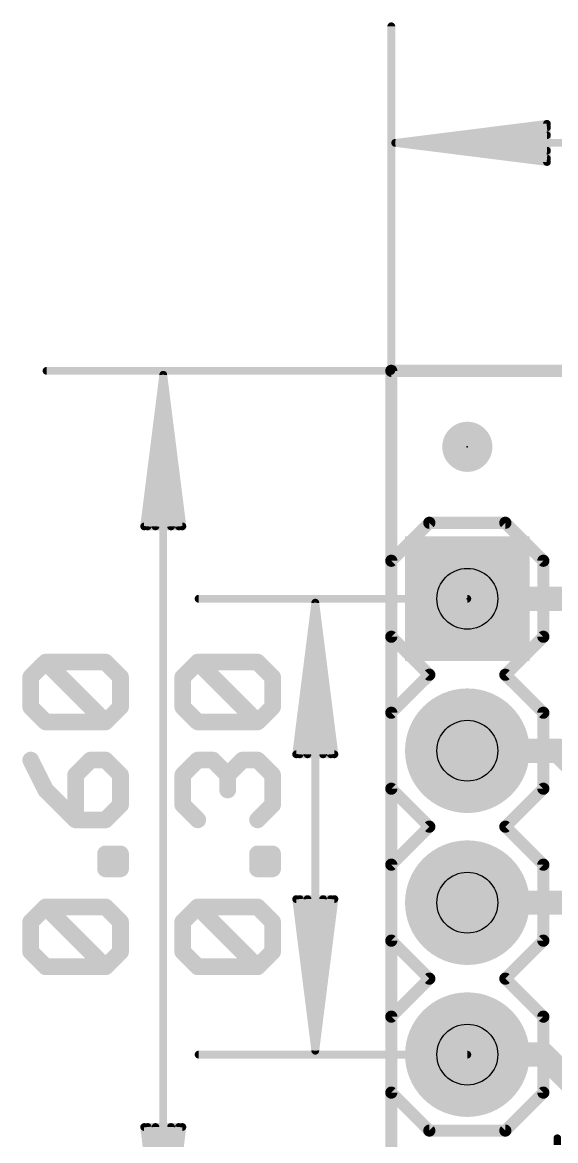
# Model space of a CAD drawing. Extents: x -33 to 74, y -9 to 23.
# Drawn here: x -6.16 to 2.75, y 2.37 to 21.07 of the extents above; entities that cross this region are included whole.
import ezdxf

# ---------------------------------------------------------------- set-up
doc = ezdxf.new("R2010")
doc.units = 0
for name, color, linetype in [('1', 12, 'CONTINUOUS'), ('16', 132, 'CONTINUOUS'), ('17', 110, 'CONTINUOUS'), ('20', 53, 'CONTINUOUS'), ('21', 41, 'CONTINUOUS'), ('23', 53, 'CONTINUOUS'), ('29', 253, 'CONTINUOUS'), ('30', 253, 'CONTINUOUS'), ('44', 253, 'CONTINUOUS'), ('47', 253, 'CONTINUOUS'), ('51', 53, 'CONTINUOUS')]:
    doc.layers.add(name, color=color, linetype=linetype)

# ---------------------------------------------------------------- blocks, each defined once
blk = doc.blocks.new('RECT')
blk.add_solid([(-0.5, -0.5), (0.5, -0.5), (-0.5, 0.5), (0.5, 0.5)])
blk = doc.blocks.new('SQUAREP')
blk.add_solid([(-0.5, -0.5), (0.5, -0.5), (-0.5, 0.5), (0.5, 0.5)])
blk = doc.blocks.new('ROUNDP')
at = {"const_width": 0.5}
blk.add_lwpolyline([(0, -0.25, 1), (0, 0.25, 1), (0, -0.25)], format="xyb", dxfattribs=at)
blk = doc.blocks.new('PIE')
at = {"const_width": 0.5}
blk.add_lwpolyline([(0, -0.25, 1), (0, 0.25, 1), (0, -0.25)], format="xyb", dxfattribs=at)

msp = doc.modelspace()

# ---------------------------------------------------------------- linework, layer by layer
at = {"layer": '1', "const_width": 0.4064}
for points in [[(2.794, 8.89), (1.27, 8.89)], [(4.064, 7.62), (2.794, 8.89)], [(1.27, 3.81), (2.54, 3.81)], [(3.39, 2.96), (2.54, 3.81)]]:
    msp.add_lwpolyline(points, dxfattribs=at)
at = {"layer": '1', "const_width": 0.2032}
for points in [[(1.27, 8.9916, 1), (1.27, 8.7884)], [(2.8658, 8.9618, 1), (2.7222, 8.8182)], [(2.794, 8.7884, 1), (2.794, 8.9916)], [(1.27, 3.9116, 1), (1.27, 3.7084)], [(2.6118, 3.8818, 1), (2.4682, 3.7382)], [(2.54, 3.7084, 1), (2.54, 3.9116)]]:
    msp.add_lwpolyline(points, format="xyb", dxfattribs=at)
at = {"layer": '16', "const_width": 0.4064}
for points in [[(1.27, 11.43), (6.985, 11.43)], [(1.27, 6.35), (7.62, 6.35)]]:
    msp.add_lwpolyline(points, dxfattribs=at)
at = {"layer": '16', "const_width": 0.2032}
for points in [[(1.27, 11.5316, 1), (1.27, 11.3284)], [(1.27, 6.4516, 1), (1.27, 6.2484)]]:
    msp.add_lwpolyline(points, format="xyb", dxfattribs=at)
at = {"layer": '20', "const_width": 0.2032}
for points in [[(15.24, 15.24), (0, 15.24)], [(0, 15.24), (0, 0)]]:
    msp.add_lwpolyline(points, dxfattribs=at)
at = {"layer": '20', "const_width": 0.1016}
for points in [[(0, 15.2908, 1), (0, 15.1892)], [(0.0508, 15.24, 1), (-0.0508, 15.24)]]:
    msp.add_lwpolyline(points, format="xyb", dxfattribs=at)
at = {"layer": '21'}
for points, const_width in [([(0.635, 12.7), (0, 12.065)], 0.2032), ([(1.905, 12.7), (0.635, 12.7)], 0.2032), ([(2.54, 12.065), (1.905, 12.7)], 0.2032), ([(0, 10.795), (0, 12.065)], 0.2032), ([(2.54, 12.065), (2.54, 10.795)], 0.2032), ([(0.635, 10.16), (0, 10.795)], 0.2032), ([(2.54, 10.795), (1.905, 10.16)], 0.2032), ([(0, 9.525), (0.635, 10.16)], 0.2032), ([(1.905, 10.16), (2.54, 9.525)], 0.2032), ([(0, 8.255), (0, 9.525)], 0.2032), ([(2.54, 9.525), (2.54, 8.255)], 0.2032), ([(0.635, 7.62), (0, 8.255)], 0.2032), ([(2.54, 8.255), (1.905, 7.62)], 0.2032), ([(0, 6.985), (0.635, 7.62)], 0.2032), ([(1.905, 7.62), (2.54, 6.985)], 0.2032), ([(0, 5.715), (0, 6.985)], 0.2032), ([(2.54, 6.985), (2.54, 5.715)], 0.2032), ([(0.635, 5.08), (0, 5.715)], 0.2032), ([(2.54, 5.715), (1.905, 5.08)], 0.2032), ([(0.635, 5.08), (0, 4.445)], 0.2032), ([(2.54, 4.445), (1.905, 5.08)], 0.2032), ([(0, 3.175), (0, 4.445)], 0.2032), ([(2.54, 4.445), (2.54, 3.175)], 0.2032), ([(0.635, 2.54), (0, 3.175)], 0.2032), ([(2.54, 3.175), (1.905, 2.54)], 0.2032), ([(1.905, 2.54), (0.635, 2.54)], 0.2032), ([(2.7735, 2.4137), (2.7735, 2.2993)], 0.127)]:
    msp.add_lwpolyline(points, dxfattribs=dict(at, const_width=const_width))
for points, const_width in [([(0.635, 12.7508, 1), (0.635, 12.6492)], 0.1016), ([(0.6709, 12.6641, 1), (0.5991, 12.7359)], 0.1016), ([(1.9409, 12.7359, 1), (1.8691, 12.6641)], 0.1016), ([(1.905, 12.6492, 1), (1.905, 12.7508)], 0.1016), ([(0.0508, 12.065, 1), (-0.0508, 12.065)], 0.1016), ([(-0.0359, 12.1009, 1), (0.0359, 12.0291)], 0.1016), ([(2.5908, 12.065, 1), (2.4892, 12.065)], 0.1016), ([(2.5041, 12.0291, 1), (2.5759, 12.1009)], 0.1016), ([(0.0359, 10.8309, 1), (-0.0359, 10.7591)], 0.1016), ([(-0.0508, 10.795, 1), (0.0508, 10.795)], 0.1016), ([(2.4892, 10.795, 1), (2.5908, 10.795)], 0.1016), ([(2.5759, 10.7591, 1), (2.5041, 10.8309)], 0.1016), ([(0.6709, 10.1241, 1), (0.5991, 10.1959)], 0.1016), ([(0.5991, 10.1241, 1), (0.6709, 10.1959)], 0.1016), ([(1.9409, 10.1959, 1), (1.8691, 10.1241)], 0.1016), ([(1.8691, 10.1959, 1), (1.9409, 10.1241)], 0.1016), ([(0.0508, 9.525, 1), (-0.0508, 9.525)], 0.1016), ([(-0.0359, 9.5609, 1), (0.0359, 9.4891)], 0.1016), ([(2.5908, 9.525, 1), (2.4892, 9.525)], 0.1016), ([(2.5041, 9.4891, 1), (2.5759, 9.5609)], 0.1016), ([(0.0359, 8.2909, 1), (-0.0359, 8.2191)], 0.1016), ([(-0.0508, 8.255, 1), (0.0508, 8.255)], 0.1016), ([(2.4892, 8.255, 1), (2.5908, 8.255)], 0.1016), ([(2.5759, 8.2191, 1), (2.5041, 8.2909)], 0.1016), ([(0.6709, 7.5841, 1), (0.5991, 7.6559)], 0.1016), ([(0.5991, 7.5841, 1), (0.6709, 7.6559)], 0.1016), ([(1.9409, 7.6559, 1), (1.8691, 7.5841)], 0.1016), ([(1.8691, 7.6559, 1), (1.9409, 7.5841)], 0.1016), ([(0.0508, 6.985, 1), (-0.0508, 6.985)], 0.1016), ([(-0.0359, 7.0209, 1), (0.0359, 6.9491)], 0.1016), ([(2.5908, 6.985, 1), (2.4892, 6.985)], 0.1016), ([(2.5041, 6.9491, 1), (2.5759, 7.0209)], 0.1016), ([(0.0359, 5.7509, 1), (-0.0359, 5.6791)], 0.1016), ([(2.5759, 5.6791, 1), (2.5041, 5.7509)], 0.1016), ([(-0.0508, 5.715, 1), (0.0508, 5.715)], 0.1016), ([(2.4892, 5.715, 1), (2.5908, 5.715)], 0.1016), ([(0.6709, 5.0441, 1), (0.5991, 5.1159)], 0.1016), ([(0.5991, 5.0441, 1), (0.6709, 5.1159)], 0.1016), ([(1.9409, 5.1159, 1), (1.8691, 5.0441)], 0.1016), ([(1.8691, 5.1159, 1), (1.9409, 5.0441)], 0.1016), ([(0.0508, 4.445, 1), (-0.0508, 4.445)], 0.1016), ([(-0.0359, 4.4809, 1), (0.0359, 4.4091)], 0.1016), ([(2.5908, 4.445, 1), (2.4892, 4.445)], 0.1016), ([(2.5041, 4.4091, 1), (2.5759, 4.4809)], 0.1016), ([(0.0359, 3.2109, 1), (-0.0359, 3.1391)], 0.1016), ([(-0.0508, 3.175, 1), (0.0508, 3.175)], 0.1016), ([(2.4892, 3.175, 1), (2.5908, 3.175)], 0.1016), ([(2.5759, 3.1391, 1), (2.5041, 3.2109)], 0.1016), ([(0.635, 2.5908, 1), (0.635, 2.4892)], 0.1016), ([(0.5991, 2.5041, 1), (0.6709, 2.5759)], 0.1016), ([(1.8691, 2.5759, 1), (1.9409, 2.5041)], 0.1016), ([(1.905, 2.4892, 1), (1.905, 2.5908)], 0.1016), ([(2.8053, 2.4137, 1), (2.7418, 2.4137)], 0.0635)]:
    msp.add_lwpolyline(points, format="xyb", dxfattribs=dict(at, const_width=const_width))
at = {"layer": '23'}
for p in [(1.27, 13.97), (1.27, 11.43)]:
    msp.add_point(p, dxfattribs=at)
at = {"layer": '44'}
for centre in [(1.27, 11.43), (1.27, 8.89), (1.27, 6.35), (1.27, 3.81)]:
    msp.add_circle(centre, 0.508, dxfattribs=at)
at = {"layer": '47'}
for points, const_width in [([(0, 15.24), (0, 21)], 0.13), ([(0.065, 19.05), (2.6, 19.3692)], 0.13), ([(0.065, 19.05), (2.6, 19.31)], 0.13), ([(2.6, 19.3692), (2.6, 18.7308)], 0.13), ([(0.065, 19.05), (2.6, 19.18)], 0.13), ([(0.065, 19.05), (15.175, 19.05)], 0.13), ([(2.6, 18.7308), (0.065, 19.05)], 0.13), ([(2.6, 18.92), (0.065, 19.05)], 0.13), ([(2.6, 18.79), (0.065, 19.05)], 0.13), ([(0, 15.24), (-5.76, 15.24)], 0.13), ([(-3.81, 15.175), (-4.1292, 12.64)], 0.13), ([(-3.81, 15.175), (-4.07, 12.64)], 0.13), ([(-3.81, 15.175), (-3.94, 12.64)], 0.13), ([(-3.81, 0.065), (-3.81, 15.175)], 0.13), ([(-3.4908, 12.64), (-3.81, 15.175)], 0.13), ([(-3.68, 12.64), (-3.81, 15.175)], 0.13), ([(-3.55, 12.64), (-3.81, 15.175)], 0.13), ([(-4.1292, 12.64), (-3.4908, 12.64)], 0.13), ([(1.27, 11.43), (-3.22, 11.43)], 0.13), ([(-1.27, 11.365), (-1.5892, 8.83)], 0.13), ([(-1.27, 11.365), (-1.53, 8.83)], 0.13), ([(-1.27, 11.365), (-1.4, 8.83)], 0.13), ([(-1.27, 11.365), (-1.27, 3.875)], 0.13), ([(-0.9508, 8.83), (-1.27, 11.365)], 0.13), ([(-1.14, 8.83), (-1.27, 11.365)], 0.13), ([(-1.01, 8.83), (-1.27, 11.365)], 0.13), ([(-6.0241, 10.1211), (-5.7741, 10.3711)], 0.2794), ([(-5.7741, 10.3711), (-4.7742, 10.3711)], 0.2794), ([(-4.7742, 9.3712), (-5.7741, 10.3711)], 0.2794), ([(-4.7742, 10.3711), (-4.5242, 10.1211)], 0.2794), ([(-3.4841, 10.1211), (-3.2341, 10.3711)], 0.2794), ([(-3.2341, 10.3711), (-2.2342, 10.3711)], 0.2794), ([(-2.2342, 9.3712), (-3.2341, 10.3711)], 0.2794), ([(-2.2342, 10.3711), (-1.9842, 10.1211)], 0.2794), ([(-6.0241, 9.6212), (-6.0241, 10.1211)], 0.2794), ([(-4.5242, 10.1211), (-4.5242, 9.6212)], 0.2794), ([(-3.4841, 9.6212), (-3.4841, 10.1211)], 0.2794), ([(-1.9842, 10.1211), (-1.9842, 9.6212)], 0.2794), ([(-5.7741, 9.3712), (-6.0241, 9.6212)], 0.2794), ([(-4.5242, 9.6212), (-4.7742, 9.3712)], 0.2794), ([(-3.2341, 9.3712), (-3.4841, 9.6212)], 0.2794), ([(-1.9842, 9.6212), (-2.2342, 9.3712)], 0.2794), ([(-4.7742, 9.3712), (-5.7741, 9.3712)], 0.2794), ([(-2.2342, 9.3712), (-3.2341, 9.3712)], 0.2794), ([(-6.0241, 8.734), (-5.7741, 8.234)], 0.2794), ([(-5.0242, 8.734), (-5.2741, 8.484)], 0.2794), ([(-4.7742, 8.734), (-5.0242, 8.734)], 0.2794), ([(-4.5242, 8.484), (-4.7742, 8.734)], 0.2794), ([(-3.4841, 8.484), (-3.2341, 8.734)], 0.2794), ([(-3.2341, 8.734), (-2.9841, 8.734)], 0.2794), ([(-2.9841, 8.734), (-2.7341, 8.484)], 0.2794), ([(-2.7341, 8.484), (-2.4842, 8.734)], 0.2794), ([(-2.4842, 8.734), (-2.2342, 8.734)], 0.2794), ([(-2.2342, 8.734), (-1.9842, 8.484)], 0.2794), ([(-1.5892, 8.83), (-0.9508, 8.83)], 0.13), ([(-5.2741, 8.484), (-5.2741, 7.734)], 0.2794), ([(-4.5242, 7.984), (-4.5242, 8.484)], 0.2794), ([(-3.4841, 7.984), (-3.4841, 8.484)], 0.2794), ([(-2.7341, 8.484), (-2.7341, 8.234)], 0.2794), ([(-1.9842, 8.484), (-1.9842, 7.984)], 0.2794), ([(-5.7741, 8.234), (-5.2741, 7.734)], 0.2794), ([(-4.7742, 7.734), (-4.5242, 7.984)], 0.2794), ([(-3.2341, 7.734), (-3.4841, 7.984)], 0.2794), ([(-1.9842, 7.984), (-2.2342, 7.734)], 0.2794), ([(-5.2741, 7.734), (-4.7742, 7.734)], 0.2794), ([(-4.7742, 6.9155), (-4.7742, 7.1654)], 0.2794), ([(-4.7742, 7.1654), (-4.5242, 7.1654)], 0.2794), ([(-4.5242, 7.1654), (-4.5242, 6.9155)], 0.2794), ([(-2.2342, 6.9155), (-2.2342, 7.1654)], 0.2794), ([(-2.2342, 7.1654), (-1.9842, 7.1654)], 0.2794), ([(-1.9842, 7.1654), (-1.9842, 6.9155)], 0.2794), ([(-4.5242, 6.9155), (-4.7742, 6.9155)], 0.2794), ([(-1.9842, 6.9155), (-2.2342, 6.9155)], 0.2794), ([(-6.0241, 6.0282), (-5.7741, 6.2782)], 0.2794), ([(-5.7741, 6.2782), (-4.7742, 6.2782)], 0.2794), ([(-4.7742, 5.2783), (-5.7741, 6.2782)], 0.2794), ([(-4.7742, 6.2782), (-4.5242, 6.0282)], 0.2794), ([(-3.4841, 6.0282), (-3.2341, 6.2782)], 0.2794), ([(-3.2341, 6.2782), (-2.2342, 6.2782)], 0.2794), ([(-2.2342, 5.2783), (-3.2341, 6.2782)], 0.2794), ([(-2.2342, 6.2782), (-1.9842, 6.0282)], 0.2794), ([(-1.27, 3.875), (-1.5892, 6.41)], 0.13), ([(-1.5892, 6.41), (-0.9508, 6.41)], 0.13), ([(-1.27, 3.875), (-1.53, 6.41)], 0.13), ([(-1.27, 3.875), (-1.4, 6.41)], 0.13), ([(-0.9508, 6.41), (-1.27, 3.875)], 0.13), ([(-1.14, 6.41), (-1.27, 3.875)], 0.13), ([(-1.01, 6.41), (-1.27, 3.875)], 0.13), ([(-6.0241, 5.5283), (-6.0241, 6.0282)], 0.2794), ([(-4.5242, 6.0282), (-4.5242, 5.5283)], 0.2794), ([(-3.4841, 5.5283), (-3.4841, 6.0282)], 0.2794), ([(-1.9842, 6.0282), (-1.9842, 5.5283)], 0.2794), ([(-5.7741, 5.2783), (-6.0241, 5.5283)], 0.2794), ([(-4.5242, 5.5283), (-4.7742, 5.2783)], 0.2794), ([(-3.2341, 5.2783), (-3.4841, 5.5283)], 0.2794), ([(-1.9842, 5.5283), (-2.2342, 5.2783)], 0.2794), ([(-4.7742, 5.2783), (-5.7741, 5.2783)], 0.2794), ([(-2.2342, 5.2783), (-3.2341, 5.2783)], 0.2794), ([(1.27, 3.81), (-3.22, 3.81)], 0.13), ([(-3.81, 0.065), (-4.1292, 2.6)], 0.13), ([(-4.1292, 2.6), (-3.4908, 2.6)], 0.13), ([(-3.81, 0.065), (-4.07, 2.6)], 0.13), ([(-3.81, 0.065), (-3.94, 2.6)], 0.13), ([(-3.4908, 2.6), (-3.81, 0.065)], 0.13), ([(-3.68, 2.6), (-3.81, 0.065)], 0.13), ([(-3.55, 2.6), (-3.81, 0.065)], 0.13)]:
    msp.add_lwpolyline(points, dxfattribs=dict(at, const_width=const_width))
for points, const_width in [([(0.0325, 21, 1), (-0.0325, 21)], 0.065), ([(2.6325, 19.3692, 1), (2.5675, 19.3692)], 0.065), ([(2.6041, 19.337, 1), (2.5959, 19.4015)], 0.065), ([(2.6033, 19.2777, 1), (2.5967, 19.3423)], 0.065), ([(0.065, 19.0825, 1), (0.065, 19.0175)], 0.065), ([(0.0691, 19.0822, 1), (0.0609, 19.0178)], 0.065), ([(0.0633, 19.0825, 1), (0.0667, 19.0175)], 0.065), ([(0.0667, 19.0825, 1), (0.0633, 19.0175)], 0.065), ([(0.0683, 19.0823, 1), (0.0617, 19.0177)], 0.065), ([(0.0617, 19.0823, 1), (0.0683, 19.0177)], 0.065), ([(0.0609, 19.0822, 1), (0.0691, 19.0178)], 0.065), ([(2.6017, 19.1475, 1), (2.5983, 19.2125)], 0.065), ([(2.5983, 18.8875, 1), (2.6017, 18.9525)], 0.065), ([(2.5675, 18.7308, 1), (2.6325, 18.7308)], 0.065), ([(2.5959, 18.6985, 1), (2.6041, 18.763)], 0.065), ([(2.5967, 18.7577, 1), (2.6033, 18.8223)], 0.065), ([(-5.76, 15.2725, 1), (-5.76, 15.2075)], 0.065), ([(-3.7775, 15.175, 1), (-3.8425, 15.175)], 0.065), ([(-3.7778, 15.1791, 1), (-3.8422, 15.1709)], 0.065), ([(-3.7775, 15.1733, 1), (-3.8425, 15.1767)], 0.065), ([(-3.7775, 15.1767, 1), (-3.8425, 15.1733)], 0.065), ([(-3.7777, 15.1783, 1), (-3.8423, 15.1717)], 0.065), ([(-3.7777, 15.1717, 1), (-3.8423, 15.1783)], 0.065), ([(-3.7778, 15.1709, 1), (-3.8422, 15.1791)], 0.065), ([(-0.0325, 15.24, 1), (0.0325, 15.24)], 0.065), ([(0, 15.2075, 1), (0, 15.2725)], 0.065), ([(-4.1615, 12.6441, 1), (-4.097, 12.6359)], 0.065), ([(-4.1292, 12.6725, 1), (-4.1292, 12.6075)], 0.065), ([(-4.1023, 12.6433, 1), (-4.0377, 12.6367)], 0.065), ([(-3.9725, 12.6417, 1), (-3.9075, 12.6383)], 0.065), ([(-3.7125, 12.6383, 1), (-3.6475, 12.6417)], 0.065), ([(-3.5823, 12.6367, 1), (-3.5177, 12.6433)], 0.065), ([(-3.523, 12.6359, 1), (-3.4585, 12.6441)], 0.065), ([(-3.4908, 12.6075, 1), (-3.4908, 12.6725)], 0.065), ([(-3.22, 11.4625, 1), (-3.22, 11.3975)], 0.065), ([(-1.2375, 11.365, 1), (-1.3025, 11.365)], 0.065), ([(-1.2378, 11.3691, 1), (-1.3022, 11.3609)], 0.065), ([(-1.2375, 11.3633, 1), (-1.3025, 11.3667)], 0.065), ([(-1.2375, 11.3667, 1), (-1.3025, 11.3633)], 0.065), ([(-1.2377, 11.3683, 1), (-1.3023, 11.3617)], 0.065), ([(-1.2377, 11.3617, 1), (-1.3023, 11.3683)], 0.065), ([(-1.2378, 11.3609, 1), (-1.3022, 11.3691)], 0.065), ([(1.27, 11.3975, 1), (1.27, 11.4625)], 0.065), ([(-5.7741, 10.441, 1), (-5.7741, 10.3013)], 0.1397), ([(-5.7247, 10.4205, 1), (-5.8235, 10.3217)], 0.1397), ([(-5.7247, 10.3217, 1), (-5.8235, 10.4205)], 0.1397), ([(-4.7248, 10.4205, 1), (-4.8236, 10.3217)], 0.1397), ([(-4.7742, 10.3013, 1), (-4.7742, 10.441)], 0.1397), ([(-3.2341, 10.441, 1), (-3.2341, 10.3013)], 0.1397), ([(-3.1847, 10.4205, 1), (-3.2835, 10.3217)], 0.1397), ([(-3.1847, 10.3217, 1), (-3.2835, 10.4205)], 0.1397), ([(-2.1848, 10.4205, 1), (-2.2836, 10.3217)], 0.1397), ([(-2.2342, 10.3013, 1), (-2.2342, 10.441)], 0.1397), ([(-6.0735, 10.1705, 1), (-5.9747, 10.0717)], 0.1397), ([(-5.9542, 10.1211, 1), (-6.0939, 10.1211)], 0.1397), ([(-4.4544, 10.1211, 1), (-4.5941, 10.1211)], 0.1397), ([(-4.5736, 10.0717, 1), (-4.4748, 10.1705)], 0.1397), ([(-3.5335, 10.1705, 1), (-3.4347, 10.0717)], 0.1397), ([(-3.4142, 10.1211, 1), (-3.5539, 10.1211)], 0.1397), ([(-1.9144, 10.1211, 1), (-2.0541, 10.1211)], 0.1397), ([(-2.0336, 10.0717, 1), (-1.9348, 10.1705)], 0.1397), ([(-5.9747, 9.6706, 1), (-6.0735, 9.5718)], 0.1397), ([(-4.4748, 9.5718, 1), (-4.5736, 9.6706)], 0.1397), ([(-3.4347, 9.6706, 1), (-3.5335, 9.5718)], 0.1397), ([(-1.9348, 9.5718, 1), (-2.0336, 9.6706)], 0.1397), ([(-6.0939, 9.6212, 1), (-5.9542, 9.6212)], 0.1397), ([(-4.5941, 9.6212, 1), (-4.4544, 9.6212)], 0.1397), ([(-3.5539, 9.6212, 1), (-3.4142, 9.6212)], 0.1397), ([(-2.0541, 9.6212, 1), (-1.9144, 9.6212)], 0.1397), ([(-5.7741, 9.4411, 1), (-5.7741, 9.3013)], 0.1397), ([(-5.8235, 9.3218, 1), (-5.7247, 9.4206)], 0.1397), ([(-4.8236, 9.4206, 1), (-4.7248, 9.3218)], 0.1397), ([(-4.8236, 9.3218, 1), (-4.7248, 9.4206)], 0.1397), ([(-4.7742, 9.3013, 1), (-4.7742, 9.4411)], 0.1397), ([(-3.2341, 9.4411, 1), (-3.2341, 9.3013)], 0.1397), ([(-3.2835, 9.3218, 1), (-3.1847, 9.4206)], 0.1397), ([(-2.2836, 9.4206, 1), (-2.1848, 9.3218)], 0.1397), ([(-2.2836, 9.3218, 1), (-2.1848, 9.4206)], 0.1397), ([(-2.2342, 9.3013, 1), (-2.2342, 9.4411)], 0.1397), ([(-5.9616, 8.7652, 1), (-6.0866, 8.7027)], 0.1397), ([(-5.0242, 8.8038, 1), (-5.0242, 8.6641)], 0.1397), ([(-4.9748, 8.6846, 1), (-5.0736, 8.7834)], 0.1397), ([(-4.7248, 8.7834, 1), (-4.8236, 8.6846)], 0.1397), ([(-4.7742, 8.6641, 1), (-4.7742, 8.8038)], 0.1397), ([(-3.2341, 8.8038, 1), (-3.2341, 8.6641)], 0.1397), ([(-3.1847, 8.6846, 1), (-3.2835, 8.7834)], 0.1397), ([(-2.9347, 8.7834, 1), (-3.0335, 8.6846)], 0.1397), ([(-2.9841, 8.6641, 1), (-2.9841, 8.8038)], 0.1397), ([(-2.4842, 8.8038, 1), (-2.4842, 8.6641)], 0.1397), ([(-2.4348, 8.6846, 1), (-2.5336, 8.7834)], 0.1397), ([(-2.1848, 8.7834, 1), (-2.2836, 8.6846)], 0.1397), ([(-2.2342, 8.6641, 1), (-2.2342, 8.8038)], 0.1397), ([(-1.6215, 8.8341, 1), (-1.557, 8.8259)], 0.065), ([(-1.5892, 8.8625, 1), (-1.5892, 8.7975)], 0.065), ([(-1.5623, 8.8333, 1), (-1.4977, 8.8267)], 0.065), ([(-1.4325, 8.8317, 1), (-1.3675, 8.8283)], 0.065), ([(-1.1725, 8.8283, 1), (-1.1075, 8.8317)], 0.065), ([(-1.0423, 8.8267, 1), (-0.9777, 8.8333)], 0.065), ([(-0.983, 8.8259, 1), (-0.9185, 8.8341)], 0.065), ([(-0.9508, 8.7975, 1), (-0.9508, 8.8625)], 0.065), ([(-5.2043, 8.484, 1), (-5.344, 8.484)], 0.1397), ([(-5.3235, 8.5334, 1), (-5.2247, 8.4346)], 0.1397), ([(-4.4544, 8.484, 1), (-4.5941, 8.484)], 0.1397), ([(-4.5736, 8.4346, 1), (-4.4748, 8.5334)], 0.1397), ([(-3.5335, 8.5334, 1), (-3.4347, 8.4346)], 0.1397), ([(-3.4142, 8.484, 1), (-3.5539, 8.484)], 0.1397), ([(-2.6643, 8.484, 1), (-2.804, 8.484)], 0.1397), ([(-2.7835, 8.5334, 1), (-2.6847, 8.4346)], 0.1397), ([(-2.7835, 8.4346, 1), (-2.6847, 8.5334)], 0.1397), ([(-1.9144, 8.484, 1), (-2.0541, 8.484)], 0.1397), ([(-2.0336, 8.4346, 1), (-1.9348, 8.5334)], 0.1397), ([(-5.7247, 8.2834, 1), (-5.8235, 8.1846)], 0.1397), ([(-5.8366, 8.2028, 1), (-5.7116, 8.2652)], 0.1397), ([(-2.804, 8.234, 1), (-2.6643, 8.234)], 0.1397), ([(-4.5941, 7.984, 1), (-4.4544, 7.984)], 0.1397), ([(-4.4748, 7.9346, 1), (-4.5736, 8.0334)], 0.1397), ([(-3.4347, 8.0334, 1), (-3.5335, 7.9346)], 0.1397), ([(-3.5539, 7.984, 1), (-3.4142, 7.984)], 0.1397), ([(-2.0541, 7.984, 1), (-1.9144, 7.984)], 0.1397), ([(-1.9348, 7.9346, 1), (-2.0336, 8.0334)], 0.1397), ([(-5.2741, 7.8039, 1), (-5.2741, 7.6642)], 0.1397), ([(-5.3235, 7.6847, 1), (-5.2247, 7.7834)], 0.1397), ([(-4.8236, 7.7834, 1), (-4.7248, 7.6847)], 0.1397), ([(-4.7742, 7.6642, 1), (-4.7742, 7.8039)], 0.1397), ([(-3.2835, 7.6847, 1), (-3.1847, 7.7834)], 0.1397), ([(-2.2836, 7.7834, 1), (-2.1848, 7.6847)], 0.1397), ([(-5.344, 7.734, 1), (-5.2043, 7.734)], 0.1397), ([(-4.7043, 7.1654, 1), (-4.844, 7.1654)], 0.1397), ([(-4.7742, 7.2353, 1), (-4.7742, 7.0956)], 0.1397), ([(-4.4544, 7.1654, 1), (-4.5941, 7.1654)], 0.1397), ([(-4.5242, 7.0956, 1), (-4.5242, 7.2353)], 0.1397), ([(-2.2342, 7.2353, 1), (-2.2342, 7.0956)], 0.1397), ([(-2.1643, 7.1654, 1), (-2.304, 7.1654)], 0.1397), ([(-1.9144, 7.1654, 1), (-2.0541, 7.1654)], 0.1397), ([(-1.9842, 7.0956, 1), (-1.9842, 7.2353)], 0.1397), ([(-4.7742, 6.9853, 1), (-4.7742, 6.8456)], 0.1397), ([(-4.844, 6.9155, 1), (-4.7043, 6.9155)], 0.1397), ([(-4.5941, 6.9155, 1), (-4.4544, 6.9155)], 0.1397), ([(-4.5242, 6.8456, 1), (-4.5242, 6.9853)], 0.1397), ([(-2.2342, 6.9853, 1), (-2.2342, 6.8456)], 0.1397), ([(-2.304, 6.9155, 1), (-2.1643, 6.9155)], 0.1397), ([(-2.0541, 6.9155, 1), (-1.9144, 6.9155)], 0.1397), ([(-1.9842, 6.8456, 1), (-1.9842, 6.9853)], 0.1397), ([(-5.7741, 6.3481, 1), (-5.7741, 6.2084)], 0.1397), ([(-5.7247, 6.3276, 1), (-5.8235, 6.2288)], 0.1397), ([(-5.7247, 6.2288, 1), (-5.8235, 6.3276)], 0.1397), ([(-4.7248, 6.3276, 1), (-4.8236, 6.2288)], 0.1397), ([(-4.7742, 6.2084, 1), (-4.7742, 6.3481)], 0.1397), ([(-3.2341, 6.3481, 1), (-3.2341, 6.2084)], 0.1397), ([(-3.1847, 6.3276, 1), (-3.2835, 6.2288)], 0.1397), ([(-3.1847, 6.2288, 1), (-3.2835, 6.3276)], 0.1397), ([(-2.1848, 6.3276, 1), (-2.2836, 6.2288)], 0.1397), ([(-2.2342, 6.2084, 1), (-2.2342, 6.3481)], 0.1397), ([(-1.557, 6.4141, 1), (-1.6215, 6.4059)], 0.065), ([(-1.5892, 6.4425, 1), (-1.5892, 6.3775)], 0.065), ([(-1.4977, 6.4133, 1), (-1.5623, 6.4067)], 0.065), ([(-1.3675, 6.4117, 1), (-1.4325, 6.4083)], 0.065), ([(-1.1075, 6.4083, 1), (-1.1725, 6.4117)], 0.065), ([(-0.9777, 6.4067, 1), (-1.0423, 6.4133)], 0.065), ([(-0.9185, 6.4059, 1), (-0.983, 6.4141)], 0.065), ([(-0.9508, 6.3775, 1), (-0.9508, 6.4425)], 0.065), ([(-6.0735, 6.0776, 1), (-5.9747, 5.9789)], 0.1397), ([(-5.9542, 6.0282, 1), (-6.0939, 6.0282)], 0.1397), ([(-4.4544, 6.0282, 1), (-4.5941, 6.0282)], 0.1397), ([(-4.5736, 5.9789, 1), (-4.4748, 6.0776)], 0.1397), ([(-3.5335, 6.0776, 1), (-3.4347, 5.9789)], 0.1397), ([(-3.4142, 6.0282, 1), (-3.5539, 6.0282)], 0.1397), ([(-1.9144, 6.0282, 1), (-2.0541, 6.0282)], 0.1397), ([(-2.0336, 5.9789, 1), (-1.9348, 6.0776)], 0.1397), ([(-5.9747, 5.5777, 1), (-6.0735, 5.4789)], 0.1397), ([(-4.4748, 5.4789, 1), (-4.5736, 5.5777)], 0.1397), ([(-3.4347, 5.5777, 1), (-3.5335, 5.4789)], 0.1397), ([(-1.9348, 5.4789, 1), (-2.0336, 5.5777)], 0.1397), ([(-6.0939, 5.5283, 1), (-5.9542, 5.5283)], 0.1397), ([(-4.5941, 5.5283, 1), (-4.4544, 5.5283)], 0.1397), ([(-3.5539, 5.5283, 1), (-3.4142, 5.5283)], 0.1397), ([(-2.0541, 5.5283, 1), (-1.9144, 5.5283)], 0.1397), ([(-5.7741, 5.3482, 1), (-5.7741, 5.2085)], 0.1397), ([(-5.8235, 5.2289, 1), (-5.7247, 5.3277)], 0.1397), ([(-4.8236, 5.3277, 1), (-4.7248, 5.2289)], 0.1397), ([(-4.8236, 5.2289, 1), (-4.7248, 5.3277)], 0.1397), ([(-4.7742, 5.2085, 1), (-4.7742, 5.3482)], 0.1397), ([(-3.2341, 5.3482, 1), (-3.2341, 5.2085)], 0.1397), ([(-3.2835, 5.2289, 1), (-3.1847, 5.3277)], 0.1397), ([(-2.2836, 5.3277, 1), (-2.1848, 5.2289)], 0.1397), ([(-2.2836, 5.2289, 1), (-2.1848, 5.3277)], 0.1397), ([(-2.2342, 5.2085, 1), (-2.2342, 5.3482)], 0.1397), ([(-3.22, 3.8425, 1), (-3.22, 3.7775)], 0.065), ([(-1.3022, 3.8791, 1), (-1.2378, 3.8709)], 0.065), ([(-1.3023, 3.8783, 1), (-1.2377, 3.8717)], 0.065), ([(-1.3025, 3.8733, 1), (-1.2375, 3.8767)], 0.065), ([(-1.3025, 3.8767, 1), (-1.2375, 3.8733)], 0.065), ([(-1.3025, 3.875, 1), (-1.2375, 3.875)], 0.065), ([(-1.3023, 3.8717, 1), (-1.2377, 3.8783)], 0.065), ([(-1.3022, 3.8709, 1), (-1.2378, 3.8791)], 0.065), ([(1.27, 3.7775, 1), (1.27, 3.8425)], 0.065), ([(-4.097, 2.6041, 1), (-4.1615, 2.5959)], 0.065), ([(-4.1292, 2.6325, 1), (-4.1292, 2.5675)], 0.065), ([(-4.0377, 2.6033, 1), (-4.1023, 2.5967)], 0.065), ([(-3.9075, 2.6017, 1), (-3.9725, 2.5983)], 0.065), ([(-3.6475, 2.5983, 1), (-3.7125, 2.6017)], 0.065), ([(-3.5177, 2.5967, 1), (-3.5823, 2.6033)], 0.065), ([(-3.4585, 2.5959, 1), (-3.523, 2.6041)], 0.065), ([(-3.4908, 2.5675, 1), (-3.4908, 2.6325)], 0.065)]:
    msp.add_lwpolyline(points, format="xyb", dxfattribs=dict(at, const_width=const_width))

# ---------------------------------------------------------------- block references
at = {"layer": '1', "xscale": 0.635, "yscale": 0.635}
msp.add_blockref('PIE', (1.27, 13.97), dxfattribs=at)
at = {"layer": '17', "xscale": 1.8796, "yscale": 1.8796}
for name, p in [('SQUAREP', (1.27, 11.43)), ('SQUAREP', (1.27, 11.43)), ('ROUNDP', (1.27, 8.89)), ('ROUNDP', (1.27, 8.89)), ('ROUNDP', (1.27, 6.35)), ('ROUNDP', (1.27, 6.35)), ('ROUNDP', (1.27, 3.81)), ('ROUNDP', (1.27, 3.81))]:
    msp.add_blockref(name, p, dxfattribs=at)
at = {"layer": '29'}
for name, p, xscale, yscale in [('PIE', (1.27, 13.97), 0.8382, 0.8382), ('SQUAREP', (1.27, 11.43), 2.0828, 2.0828), ('ROUNDP', (1.27, 8.89), 2.0828, 2.0828), ('ROUNDP', (1.27, 6.35), 2.0828, 2.0828), ('ROUNDP', (1.27, 3.81), 2.0828, 2.0828)]:
    msp.add_blockref(name, p, dxfattribs=dict(at, xscale=xscale, yscale=yscale))
at = {"layer": '30', "xscale": 2.0828, "yscale": 2.0828}
for name, p in [('SQUAREP', (1.27, 11.43)), ('ROUNDP', (1.27, 8.89)), ('ROUNDP', (1.27, 6.35)), ('ROUNDP', (1.27, 3.81))]:
    msp.add_blockref(name, p, dxfattribs=at)
at = {"layer": '51', "xscale": 0.508, "yscale": 0.508, "rotation": 270}
for p in [(1.27, 11.43), (1.27, 8.89), (1.27, 6.35), (1.27, 3.81)]:
    msp.add_blockref('RECT', p, dxfattribs=at)

doc.saveas('drawing.dxf')
